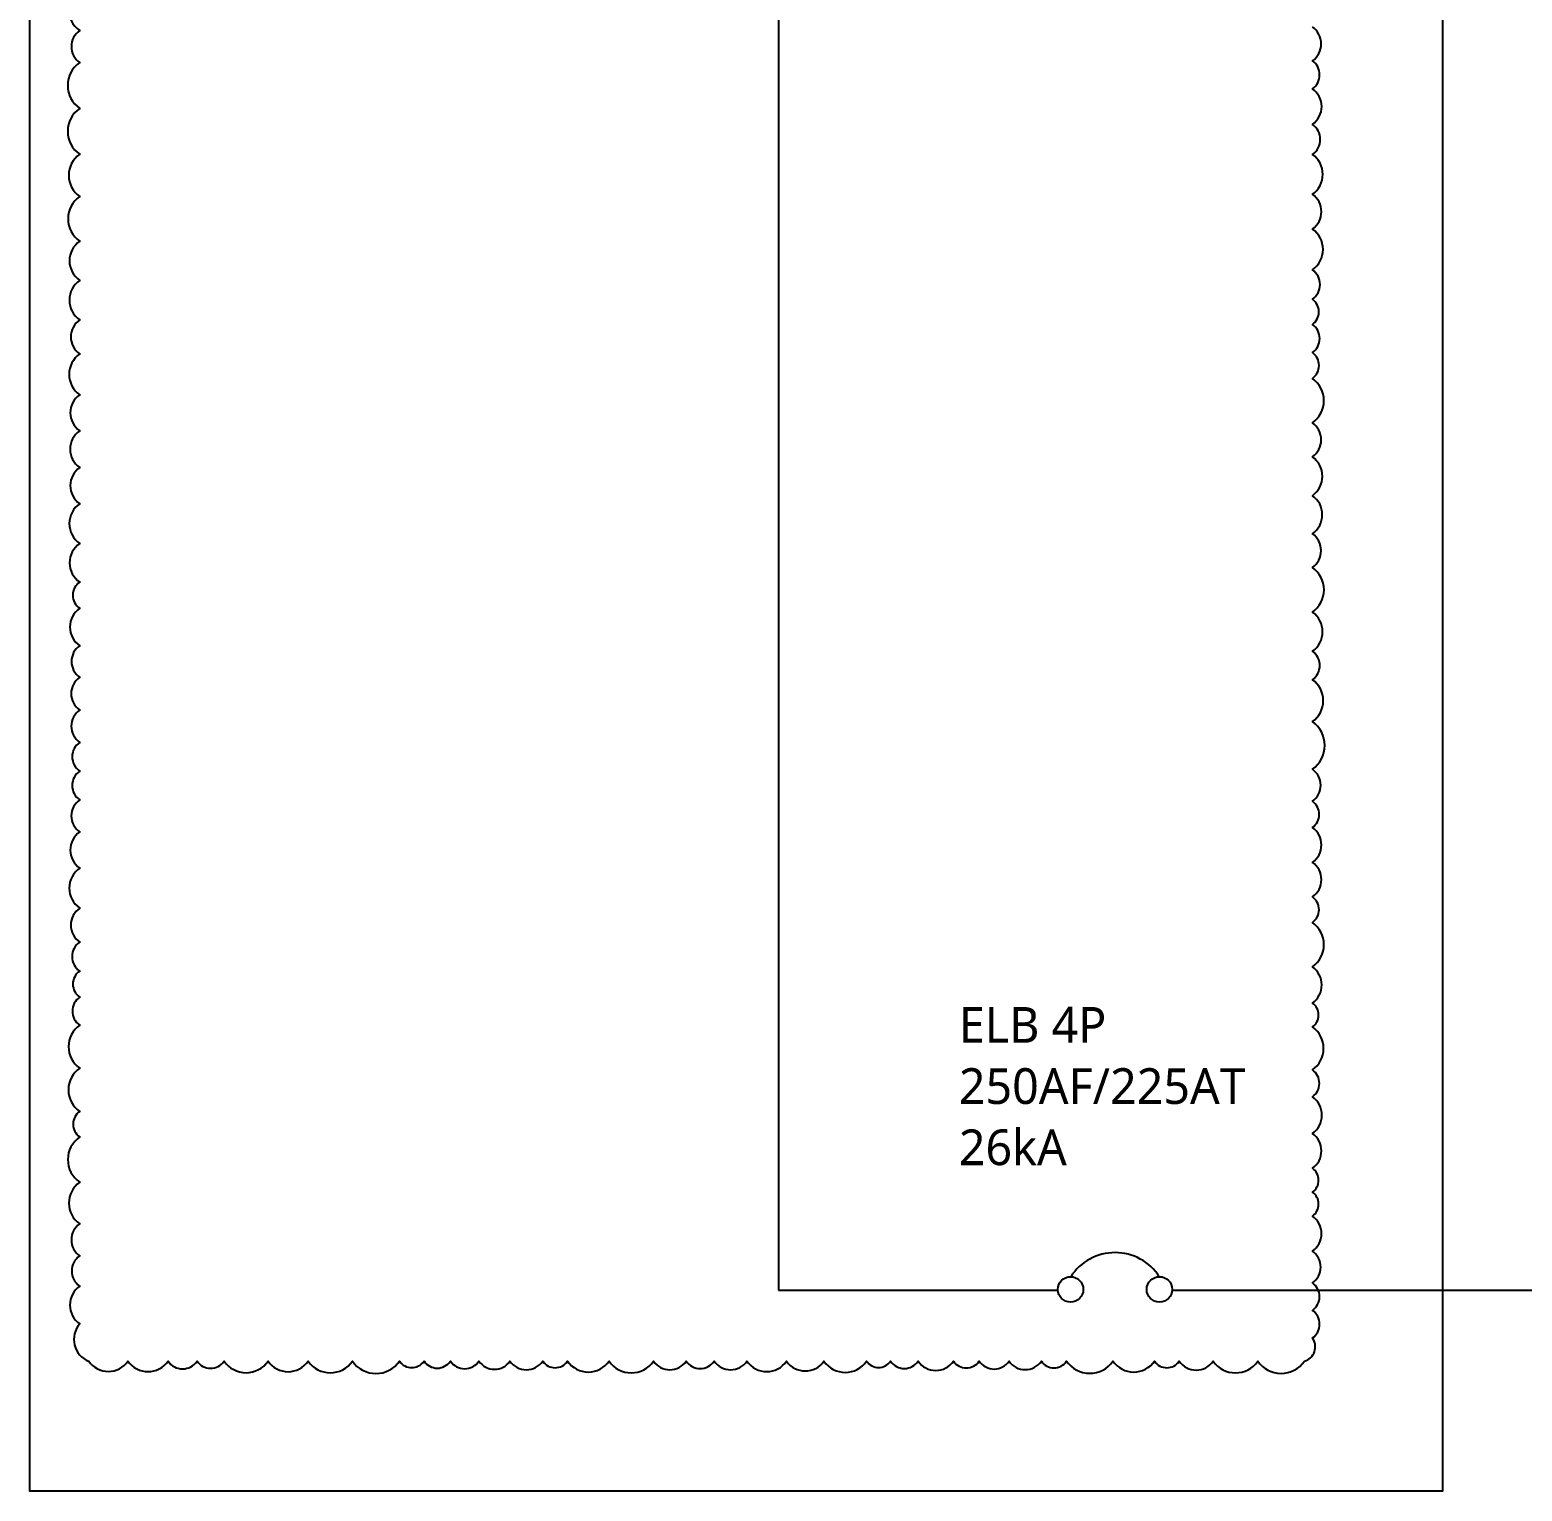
# Model space of a CAD drawing. Header units: millimetres. Extents: x 10297564 to 11610295, y -9287743 to -8409454.
# Drawn here: x 10492660 to 10505178, y -8778609 to -8766349 of the extents above; entities that cross this region are included whole.
import ezdxf
from ezdxf.enums import TextEntityAlignment as Align

# ---------------------------------------------------------------- set-up
doc = ezdxf.new("R2010")
doc.units = ezdxf.units.MM
doc.header["$LTSCALE"] = 100
doc.layers.add('250725 수정사항', color=21, linetype='Continuous', plot=False)
for name, color, linetype in [('4', 4, 'Continuous'), ('E-TEXT', 7, 'Continuous'), ('E-TEXT-BOX', 7, 'Continuous')]:
    doc.layers.add(name, color=color, linetype=linetype)
doc.layers.add('solar', color=7, linetype='Continuous', true_color=0x15299e)
doc.styles.add('MG', font='malgun.ttf')

msp = doc.modelspace()

# ---------------------------------------------------------------- linework, layer by layer
at = {"color": 1}
msp.add_lwpolyline([(10492659.9, -8739877.5), (10504509.7, -8739877.5), (10504509.7, -8778609.3), (10492659.9, -8778609.3)], close=True, dxfattribs=at)
at = {"layer": '250725 수정사항'}
msp.add_lwpolyline([(10493077.9, -8765989.5, 0.5205671), (10493077.9, -8766355, 0.5205671), (10493077.9, -8766623.2, 0.5205671), (10493077.9, -8767008.3, 0.5205671), (10493077.9, -8767393.5, 0.5205671), (10493077.9, -8767747.6, 0.5205671), (10493077.9, -8768122, 0.5205671), (10493077.9, -8768450.7, 0.5205671), (10493077.9, -8768783, 0.5205671), (10493077.9, -8769068.7, 0.5205671), (10493077.9, -8769410.1, 0.5205671), (10493077.9, -8769712.4, 0.5205671), (10493077.9, -8770020.9, 0.5205671), (10493077.9, -8770324.5, 0.5205671), (10493077.9, -8770659, 0.5205671), (10493077.9, -8770982.6, 0.5205671), (10493077.9, -8771202.5, 0.5205671), (10493077.9, -8771516.1, 0.5205671), (10493077.9, -8771780.6, 0.5205671), (10493077.9, -8772056.2, 0.5205671), (10493077.9, -8772326.9, 0.5205671), (10493077.9, -8772567.8, 0.5205671), (10493077.9, -8772809.6, 0.5205671), (10493077.9, -8773078.7, 0.5205671), (10493077.9, -8773382, 0.5205671), (10493077.9, -8773717.8, 0.5205671), (10493077.9, -8774002.3, 0.5205671), (10493077.9, -8774245.7, 0.5205671), (10493077.9, -8774464.9, 0.5205671), (10493077.9, -8774699.4, 0.5205671), (10493077.9, -8775060.3, 0.5205671), (10493077.9, -8775423.7, 0.5205671), (10493077.9, -8775637.4, 0.5205671), (10493077.9, -8776018.3, 0.5205671), (10493077.9, -8776366.7, 0.5205671), (10493077.9, -8776635, 0.5205671), (10493077.9, -8776889.8, 0.5205671), (10493077.9, -8777206.3, 0.5205671), (10493154.4, -8777519.4, 0.5205671), (10493483.2, -8777519.4, 0.5205671), (10493818.8, -8777519.4, 0.5205671), (10494062.9, -8777519.4, 0.5205671), (10494289.4, -8777519.4, 0.5205671), (10494657.8, -8777519.4, 0.5205671), (10494994.1, -8777519.4, 0.5205671), (10495365.2, -8777519.4, 0.5205671), (10495760.2, -8777519.4, 0.5205671), (10495966.2, -8777519.4, 0.5205671), (10496187.8, -8777519.4, 0.5205671), (10496427.2, -8777519.4, 0.5205671), (10496687, -8777519.4, 0.5205671), (10496961.7, -8777519.4, 0.5205671), (10497170.5, -8777519.4, 0.5205671), (10497518.5, -8777519.4, 0.5205671), (10497891.1, -8777519.4, 0.5205671), (10498165.5, -8777519.4, 0.5205671), (10498400.7, -8777519.4, 0.5205671), (10498674.9, -8777519.4, 0.5205671), (10499007.4, -8777519.4, 0.5205671), (10499320.7, -8777519.4, 0.5205671), (10499678.7, -8777519.4, 0.5205671), (10499879, -8777519.4, 0.5205671), (10500111.4, -8777519.4, 0.5205671), (10500407.2, -8777519.4, 0.5205671), (10500623.7, -8777519.4, 0.5205671), (10500874.5, -8777519.4, 0.5205671), (10501144.6, -8777519.4, 0.5205671), (10501356.4, -8777519.4, 0.5205671), (10501745.3, -8777519.4, 0.5205671), (10502093.4, -8777519.4, 0.5205671), (10502301.8, -8777519.4, 0.5205671), (10502586.2, -8777519.4, 0.5205671), (10502960, -8777519.4, 0.5205671), (10503351.8, -8777519.4, 0.5205671), (10503418.3, -8777324.2, 0.5205671), (10503418.3, -8777092.3, 0.5205671), (10503418.3, -8776862.6, 0.5205671), (10503418.3, -8776595.5, 0.5205671), (10503418.3, -8776301.4, 0.5205671), (10503418.3, -8776100.5, 0.5205671), (10503418.3, -8775900.2, 0.5205671), (10503418.3, -8775609.2, 0.5205671), (10503418.3, -8775301.6, 0.5205671), (10503418.3, -8775075.4, 0.5205671), (10503418.3, -8774714.5, 0.5205671), (10503418.3, -8774513.8, 0.5205671), (10503418.3, -8774211.2, 0.5205671), (10503418.3, -8773838.3, 0.5205671), (10503418.3, -8773623.7, 0.5205671), (10503418.3, -8773334.2, 0.5205671), (10503418.3, -8773041.9, 0.5205671), (10503418.3, -8772821.7, 0.5205671), (10503418.3, -8772552.6, 0.5205671), (10503418.3, -8772152.9, 0.5205671), (10503418.3, -8771801.3, 0.5205671), (10503418.3, -8771562.8, 0.5205671), (10503418.3, -8771234.7, 0.5205671), (10503418.3, -8770859, 0.5205671), (10503418.3, -8770577.1, 0.5205671), (10503418.3, -8770257.4, 0.5205671), (10503418.3, -8769931.8, 0.5205671), (10503418.3, -8769647, 0.5205671), (10503418.3, -8769273.2, 0.5205671), (10503418.3, -8769057.2, 0.5205671), (10503418.3, -8768821.2, 0.5205671), (10503418.3, -8768609.3, 0.5205671), (10503418.3, -8768362.3, 0.5205671), (10503418.3, -8768020.1, 0.5205671), (10503418.3, -8767729.1, 0.5205671), (10503418.3, -8767394.4, 0.5205671), (10503418.3, -8767142.7, 0.5205671), (10503418.3, -8766843.6, 0.5205671), (10503418.3, -8766609.8, 0.5205671), (10503418.3, -8766325.1, 0.5205671)], format="xyb", dxfattribs=at)
at = {"layer": '4', "linetype": 'ByBlock', "ltscale": 1.8}
msp.add_line((10498941.1, -8744887.5), (10498941.1, -8776923.1), dxfattribs=at)
at = {"layer": 'E-TEXT-BOX', "color": 4, "ltscale": 1.8}
for p, q in [((10498941.1, -8776923.1), (10501283.4, -8776923.1)), ((10502242.2, -8776923.1), (10511107.2, -8776923.1))]:
    msp.add_line(p, q, dxfattribs=at)
at = {"layer": 'solar', "color": 2}
for centre in [(10501390, -8776916.9), (10502135.5, -8776916.9)]:
    msp.add_circle(centre, 106.8, dxfattribs=at)
msp.add_arc((10501762.8, -8777049.7), 442, 32.83304, 147.16696, dxfattribs=at)

# ---------------------------------------------------------------- texts
at = {"layer": 'E-TEXT', "style": 'MG'}
for s, p in [('ELB 4P', (10500452.7, -8774697.2)), ('250AF/225AT', (10500452.7, -8775210.7)), ('26kA', (10500452.7, -8775724.3))]:
    msp.add_text(s, height=300, dxfattribs=at).set_placement(p, align=Align.MIDDLE_LEFT)

doc.saveas('drawing.dxf')
